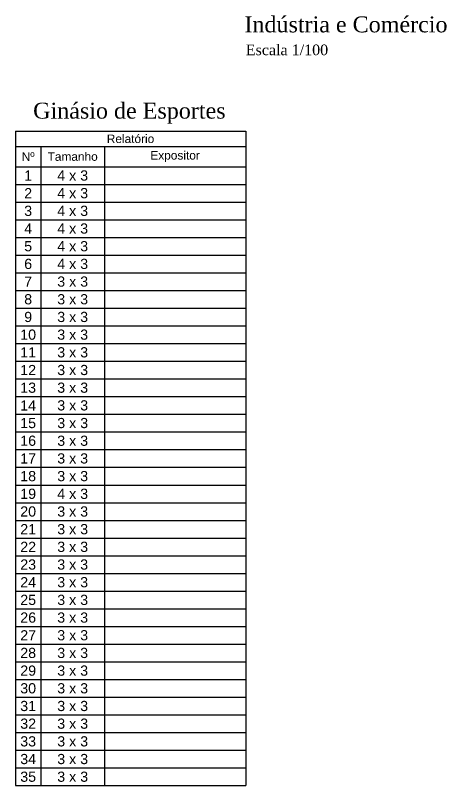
# Model space of a CAD drawing. Header units: metres. Extents: x 2113 to 5678, y -2764 to 956.
# Drawn here: x 4252.25 to 4264.94, y -1557.82 to -1535.17 of the extents above; entities that cross this region are included whole.
import ezdxf

# ---------------------------------------------------------------- set-up
doc = ezdxf.new("R2010")
doc.units = ezdxf.units.M
doc.header["$MEASUREMENT"] = 0
doc.layers.add('COTASOK', color=1, linetype='Continuous')
doc.layers.add('PAREDE', color=7, linetype='Continuous')
doc.styles.add('JEF', font='times.ttf', dxfattribs={"height": 0.3})
doc.styles.get("Standard").update_dxf_attribs({"font": 'arial.ttf'})

# ---------------------------------------------------------------- blocks, each defined once
blk = doc.blocks.new('*T416')
at = {"layer": 'PAREDE', "color": 0, "linetype": 'ByBlock', "lineweight": -2, "transparency": 16777216}
for p, q in [((0, 0), (6.776, 0)), ((0, 0), (0, -19.246)), ((6.776, 0), (6.776, -19.246)), ((0, -0.453), (6.776, -0.453)), ((0.752, -0.453), (0.752, -19.246)), ((2.621, -0.453), (2.621, -19.246)), ((0, -1.046), (6.776, -1.046)), ((0, -1.566), (6.776, -1.566)), ((0, -2.086), (6.776, -2.086)), ((0, -2.606), (6.776, -2.606)), ((0, -3.126), (6.776, -3.126)), ((0, -3.646), (6.776, -3.646)), ((0, -4.166), (6.776, -4.166)), ((0, -4.686), (6.776, -4.686)), ((0, -5.206), (6.776, -5.206)), ((0, -5.726), (6.776, -5.726)), ((0, -6.246), (6.776, -6.246)), ((0, -6.766), (6.776, -6.766)), ((0, -7.286), (6.776, -7.286)), ((0, -7.806), (6.776, -7.806)), ((0, -8.326), (6.776, -8.326)), ((0, -8.846), (6.776, -8.846)), ((0, -9.366), (6.776, -9.366)), ((0, -9.886), (6.776, -9.886)), ((0, -10.406), (6.776, -10.406)), ((0, -10.926), (6.776, -10.926)), ((0, -11.446), (6.776, -11.446)), ((0, -11.966), (6.776, -11.966)), ((0, -12.486), (6.776, -12.486)), ((0, -13.006), (6.776, -13.006)), ((0, -13.526), (6.776, -13.526)), ((0, -14.046), (6.776, -14.046)), ((0, -14.566), (6.776, -14.566)), ((0, -15.086), (6.776, -15.086)), ((0, -15.606), (6.776, -15.606)), ((0, -16.126), (6.776, -16.126)), ((0, -16.646), (6.776, -16.646)), ((0, -17.166), (6.776, -17.166)), ((0, -17.686), (6.776, -17.686)), ((0, -18.206), (6.776, -18.206)), ((0, -18.726), (6.776, -18.726)), ((0, -19.246), (6.776, -19.246))]:
    blk.add_line(p, q, dxfattribs=at)
at = {"layer": 'PAREDE', "color": 0, "transparency": 16777216, "attachment_point": 5}
for s, insert, char_height, width in [('Relatório', (3.388, -0.227), 0.25, 6.65645), ('Nº ', (0.376, -0.749), 0.25, 0.63213), ('Tamanho', (1.686, -0.749), 0.25, 1.74858), ('Expositor', (4.699, -0.749), 0.25, 4.03574), ('1', (0.376, -1.306), 0.3, 0.63213), ('4 x 3', (1.686, -1.306), 0.3, 1.74858), ('2', (0.376, -1.826), 0.3, 0.63213), ('4 x 3', (1.686, -1.826), 0.3, 1.74858), ('3', (0.376, -2.346), 0.3, 0.63213), ('4 x 3', (1.686, -2.346), 0.3, 1.74858), ('4', (0.376, -2.866), 0.3, 0.63213), ('4 x 3', (1.686, -2.866), 0.3, 1.74858), ('5', (0.376, -3.386), 0.3, 0.63213), ('4 x 3', (1.686, -3.386), 0.3, 1.74858), ('6', (0.376, -3.906), 0.3, 0.63213), ('4 x 3', (1.686, -3.906), 0.3, 1.74858), ('7', (0.376, -4.426), 0.3, 0.63213), ('3 x 3', (1.686, -4.426), 0.3, 1.74858), ('8', (0.376, -4.946), 0.3, 0.63213), ('3 x 3', (1.686, -4.946), 0.3, 1.74858), ('9', (0.376, -5.466), 0.3, 0.63213), ('3 x 3', (1.686, -5.466), 0.3, 1.74858), ('10', (0.376, -5.986), 0.3, 0.63213), ('3 x 3', (1.686, -5.986), 0.3, 1.74858), ('11', (0.376, -6.506), 0.3, 0.63213), ('3 x 3', (1.686, -6.506), 0.3, 1.74858), ('12', (0.376, -7.026), 0.3, 0.63213), ('3 x 3', (1.686, -7.026), 0.3, 1.74858), ('13', (0.376, -7.546), 0.3, 0.63213), ('3 x 3', (1.686, -7.546), 0.3, 1.74858), ('14', (0.376, -8.066), 0.3, 0.63213), ('3 x 3', (1.686, -8.066), 0.3, 1.74858), ('15', (0.376, -8.586), 0.3, 0.63213), ('3 x 3', (1.686, -8.586), 0.3, 1.74858), ('16', (0.376, -9.106), 0.3, 0.63213), ('3 x 3', (1.686, -9.106), 0.3, 1.74858), ('17', (0.376, -9.626), 0.3, 0.63213), ('3 x 3', (1.686, -9.626), 0.3, 1.74858), ('18', (0.376, -10.146), 0.3, 0.63213), ('3 x 3', (1.686, -10.146), 0.3, 1.74858), ('19', (0.376, -10.666), 0.3, 0.63213), ('4 x 3', (1.686, -10.666), 0.3, 1.74858), ('20', (0.376, -11.186), 0.3, 0.63213), ('3 x 3', (1.686, -11.186), 0.3, 1.74858), ('3 x 3', (1.686, -11.706), 0.3, 1.74858), ('21', (0.376, -11.706), 0.3, 0.63213), ('22', (0.376, -12.226), 0.3, 0.63213), ('3 x 3', (1.686, -12.226), 0.3, 1.74858), ('23', (0.376, -12.746), 0.3, 0.63213), ('3 x 3', (1.686, -12.746), 0.3, 1.74858), ('24', (0.376, -13.266), 0.3, 0.63213), ('3 x 3', (1.686, -13.266), 0.3, 1.74858), ('25', (0.376, -13.786), 0.3, 0.63213), ('3 x 3', (1.686, -13.786), 0.3, 1.74858), ('26', (0.376, -14.306), 0.3, 0.63213), ('3 x 3', (1.686, -14.306), 0.3, 1.74858), ('27', (0.376, -14.826), 0.3, 0.63213), ('3 x 3', (1.686, -14.826), 0.3, 1.74858), ('28', (0.376, -15.346), 0.3, 0.63213), ('3 x 3', (1.686, -15.346), 0.3, 1.74858), ('29', (0.376, -15.866), 0.3, 0.63213), ('3 x 3', (1.686, -15.866), 0.3, 1.74858), ('30', (0.376, -16.386), 0.3, 0.63213), ('3 x 3', (1.686, -16.386), 0.3, 1.74858), ('31', (0.376, -16.906), 0.3, 0.63213), ('3 x 3', (1.686, -16.906), 0.3, 1.74858), ('32', (0.376, -17.426), 0.3, 0.63213), ('3 x 3', (1.686, -17.426), 0.3, 1.74858), ('33', (0.376, -17.946), 0.3, 0.63213), ('3 x 3', (1.686, -17.946), 0.3, 1.74858), ('34', (0.376, -18.466), 0.3, 0.63213), ('3 x 3', (1.686, -18.466), 0.3, 1.74858), ('35', (0.376, -18.986), 0.3, 0.63213), ('3 x 3', (1.686, -18.986), 0.3, 1.74858)]:
    blk.add_mtext(s, dxfattribs=dict(at, insert=insert, char_height=char_height, width=width))

msp = doc.modelspace()

# ---------------------------------------------------------------- block references
msp.add_blockref('*T416', (4252.248, -1538.577))

# ---------------------------------------------------------------- texts
at = {"layer": 'COTASOK', "style": 'JEF'}
for s, p in [('Indústria e Comércio', (4258.987, -1535.672)), ('Indústria e Comércio', (4258.987, -1535.672)), ('Ginásio de Esportes', (4252.77, -1538.209))]:
    msp.add_text(s, height=0.46875, dxfattribs=at).set_placement(p)
at = {"layer": 'COTASOK', "insert": (4259.027, -1536.031), "char_height": 0.3125, "width": 11.83437, "attachment_point": 1, "style": 'JEF'}
msp.add_mtext('Escala 1/100', dxfattribs=at)
msp.add_mtext('Escala 1/100', dxfattribs=at)

doc.saveas('drawing.dxf')
